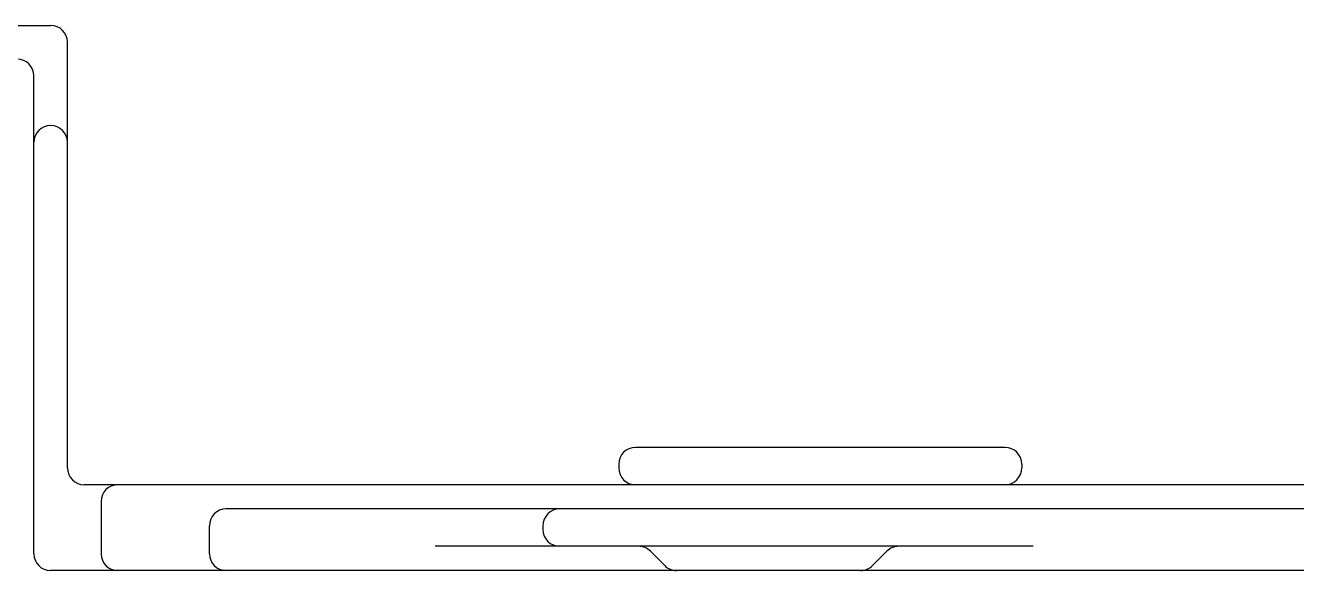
# Model space of a CAD drawing. Header units: millimetres. Extents: x 250 to 269997, y 125 to 199400.
# Drawn here: x 33242 to 67279, y 250 to 14850 of the extents above; entities that cross this region are included whole.
import ezdxf

# ---------------------------------------------------------------- set-up
doc = ezdxf.new("R2010")
doc.units = ezdxf.units.MM
doc.layers.add('L2_AMHS_Rail Center(P2L 7F Upper)', color=6, linetype='Continuous')

msp = doc.modelspace()

# ---------------------------------------------------------------- linework, layer by layer
at = {"layer": 'L2_AMHS_Rail Center(P2L 7F Upper)', "lineweight": 30}
for p, q in [((4200, 14850), (33917, 14850)), ((34367, 3000), (34367, 14400)), ((33467, 700), (33467, 13500)), ((59472, 3550), (49578, 3550)), ((49128, 3100), (49128, 3000)), ((59922, 3100), (59922, 3000)), ((269957, 2550), (34817, 2550)), ((269957, 1900), (38617, 1900)), ((38167, 700), (38167, 1450)), ((47097, 1450), (47097, 1350)), ((60225, 900), (44212, 900)), ((49976, 768), (50361, 382)), ((56309, 768), (55925, 382)), ((269957, 250), (33917, 250))]:
    msp.add_line(p, q, dxfattribs=at)
at = {"layer": 'L2_AMHS_Rail Center(P2L 7F Upper)'}
msp.add_line((35267, 2100), (35267, 700), dxfattribs=at)
at = {"layer": 'L2_AMHS_Rail Center(P2L 7F Upper)', "lineweight": 30}
for centre, start, end in [((33917, 14400), 0, 90), ((33017, 13500), 0, 90), ((33917, 11720), 0, 180), ((49578, 3100), 90, 180), ((59472, 3100), 0, 90), ((34817, 3000), 180, 270), ((49578, 3000), 180, 270), ((59472, 3000), 270, 0), ((35717, 2100), 90, 180), ((38617, 1450), 90, 180), ((47547, 1450), 90, 180), ((47547, 1350), 180, 270), ((33917, 700), 180, 270), ((35717, 700), 180, 270), ((38617, 700), 180, 270), ((49657, 450), 44.9398, 90), ((56628, 450), 90, 135.0602), ((50679, 700), 224.9398, 270), ((55606, 700), 270, 315.0602)]:
    msp.add_arc(centre, 450, start, end, dxfattribs=at)

doc.saveas('drawing.dxf')
